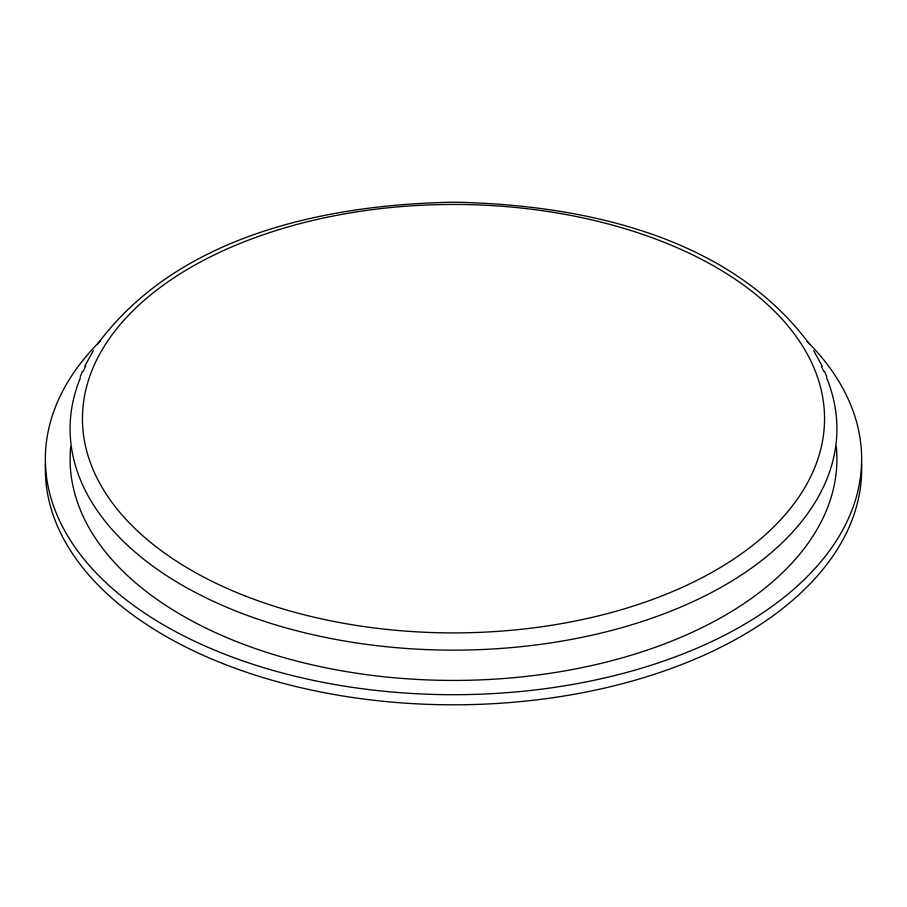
<?xml version="1.0" encoding="UTF-8"?>
<svg xmlns="http://www.w3.org/2000/svg" width="907" height="907" viewBox="0 0 907 907"><rect width="100%" height="100%" fill="white"/><g stroke="black" fill="none" stroke-linecap="round" stroke-linejoin="round"><path stroke-width="1.36" d="M80.247 376.666L82.424 371.394M84.816 366.145L93.319 350.646M97.661 344.002C178.135 235.378 325.715 204.506 453.5 202.193C581.285 204.506 728.865 235.378 809.339 344.002M813.681 350.646L822.184 366.145M824.576 371.394L826.753 376.666M836.333 446.947A383.412 221.365 0 0 1 453.5 680.431A383.412 221.365 0 0 1 70.667 446.947M861.548 463.749A408.15 235.639 0 0 1 453.5 704.807A408.15 235.639 0 0 1 45.452 463.749M806.527 340.805A408.15 235.639 0 0 1 716.077 639.469A408.15 235.639 0 0 1 190.924 639.469A408.15 235.639 0 0 1 100.473 340.805M826.64 377.868A383.412 221.365 0 0 1 453.5 650.138A383.412 221.365 0 0 1 80.36 377.868M83.149 371.473A383.412 221.365 0 0 1 85.621 366.405M821.379 366.405A383.412 221.365 0 0 1 823.851 371.473M245.525 596.08A371.042 214.222 0 0 0 823.601 433.954A371.042 214.222 0 0 0 291.374 225.979A371.042 214.222 0 0 0 245.525 596.08"/></g></svg>
